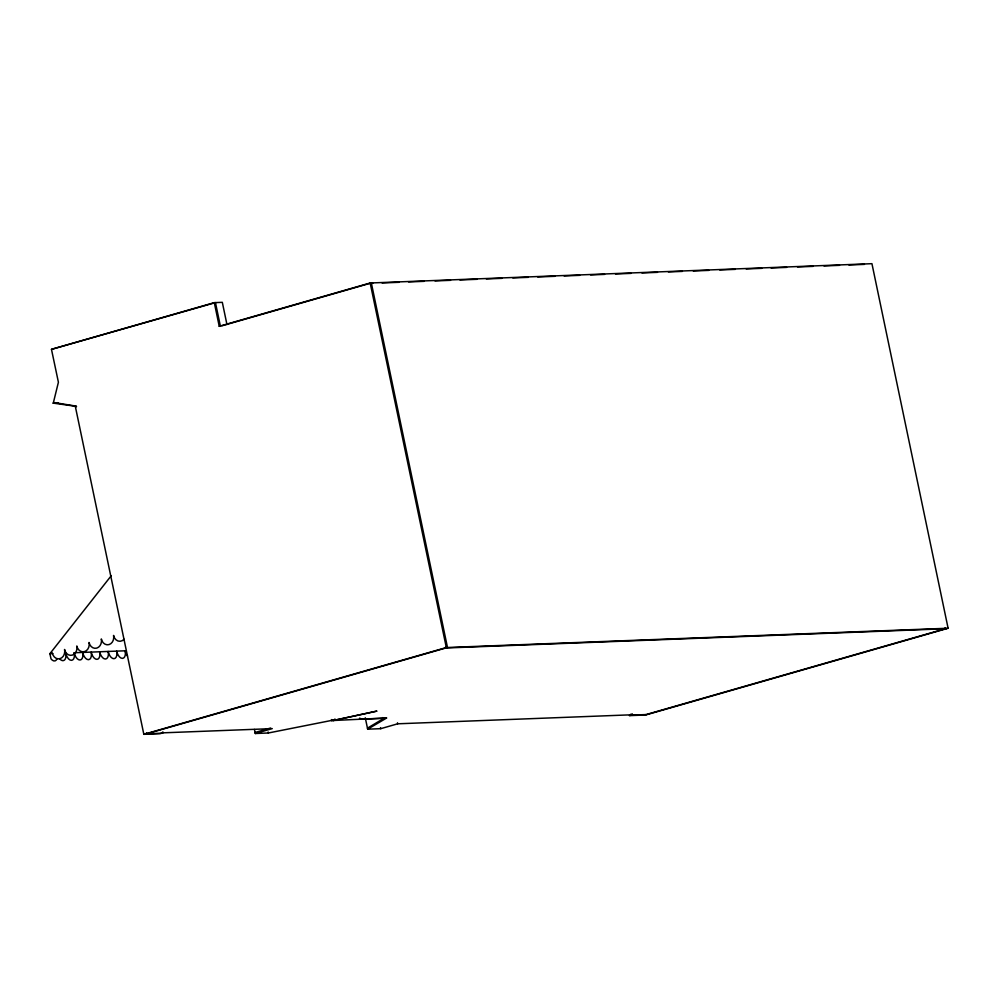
<?xml version="1.0" encoding="UTF-8"?>
<svg xmlns="http://www.w3.org/2000/svg" width="998" height="998" viewBox="0 0 998 998"><rect width="100%" height="100%" fill="white"/><g stroke="black" fill="none" stroke-linecap="round" stroke-linejoin="round"><path stroke-width="1.5" d="M111.277 575.684L49.9 653.69L51.035 658.93A7.61 4.167 74 0 0 57.048 658.692M367.451 728.166L384.966 717.724M365.28 717.787L367.663 729.176L386.675 717.986M254.44 729.438L255.288 733.505L272.254 728.627L163.036 732.831L160.054 733.692L143.837 734.316L75.374 406.635L76.322 406.373L53.281 403.13L58.408 382.234L51.472 349.35L214.296 302.644L222.317 302.332L226.945 324.5M214.296 302.644L219.236 326.296L370.171 282.995L871.94 263.684L948.1 628.241L645.606 715.005L629.376 715.628L632.358 714.768L632.146 713.757M221.88 325.822L371.331 282.958L447.491 647.515L144.997 734.266M143.837 734.316L446.331 647.552L948.1 628.241M255.076 732.482L270.633 728.029M331.436 719.57L331.648 720.581L333.594 720.032L268.35 732.994L255.288 733.505M382.745 717.599L382.958 718.61L384.891 718.061L331.648 720.581M386.438 717.999L382.958 718.61M367.663 729.176L380.725 728.677L397.703 723.8L632.358 714.768M644.446 715.042L945.268 628.765L945.056 627.754M369.659 283.432L372.765 283.32M382.109 282.958L399.212 282.297M408.556 281.935L424.113 281.336M435.003 280.925L450.56 280.326M459.903 279.964L477.019 279.303M486.35 278.941L501.907 278.342M512.797 277.931L528.354 277.332M537.697 276.97L554.813 276.309M564.144 275.947L579.701 275.348M590.591 274.937L604.601 274.388M615.492 273.976L631.048 273.377M641.939 272.953L657.495 272.354M668.386 271.93L682.395 271.394M693.286 270.982L708.842 270.383M719.733 269.959L735.301 269.36M746.192 268.936L761.748 268.337M771.08 267.988L786.636 267.389M797.527 266.965L813.096 266.366M823.986 265.942L839.543 265.343M848.874 264.981L864.43 264.383M219.236 326.296L220.396 326.246L215.456 302.606L51.472 349.35M57.722 402.693L53.281 403.13L57.572 402.942M53.418 403.254L57.684 403.08M75.374 406.635L76.534 406.598M52.819 653.578L49.9 653.69L52.308 653.004A7.61 6.312 87.8 0 0 59.98 658.655A7.61 6.312 87.8 0 0 64.558 649.486A7.61 6.312 87.8 0 0 72.23 655.137A7.61 6.312 87.8 0 0 76.809 645.98A7.61 6.312 87.8 0 0 84.481 651.619A7.61 6.312 87.8 0 0 89.059 642.462A7.61 6.312 87.8 0 0 96.731 648.114A7.61 6.312 87.8 0 0 101.309 638.945A7.61 6.312 87.8 0 0 108.982 644.596A7.61 6.312 87.8 0 0 113.56 635.439A7.61 6.312 87.8 0 0 124.089 639.219M59.531 658.605A7.61 4.167 74 0 0 64.496 660.027A7.61 4.167 74 0 0 65.693 653.091A7.61 4.167 74 0 0 71.482 660.327A7.61 4.167 74 0 0 74.189 652.754L125.149 650.796A7.61 4.167 74 0 0 127.482 655.985M946.428 628.715L445.819 647.989L445.607 646.978M384.055 718.298L359.168 719.259L360.016 719.009L359.804 717.999M161.738 733.206L146.669 733.792L146.457 732.782M646.118 714.568L631.048 715.142L630.848 714.131M75.96 406.111L54.566 402.606L53.505 403.13M370.171 282.995L446.331 647.552M397.491 722.789L397.703 723.8M380.512 727.654L380.725 728.677M334.916 718.959L335.128 719.97M268.138 731.983L268.35 732.994M162.836 731.821L163.036 732.831M125.149 650.796A7.61 4.167 74 0 1 122.442 658.368A7.61 4.167 74 0 1 116.654 651.12A7.61 4.167 74 0 1 113.947 658.692A7.61 4.167 74 0 1 108.158 651.457A7.61 4.167 74 0 1 105.451 659.017A7.61 4.167 74 0 1 99.663 651.781A7.61 4.167 74 0 1 96.968 659.341A7.61 4.167 74 0 1 91.167 652.106A7.61 4.167 74 0 1 88.473 659.678A7.61 4.167 74 0 1 82.672 652.43A7.61 4.167 74 0 1 79.977 660.002A7.61 4.167 74 0 1 74.189 652.754M376.72 711.137L333.195 720.531L376.72 711.137"/></g></svg>
